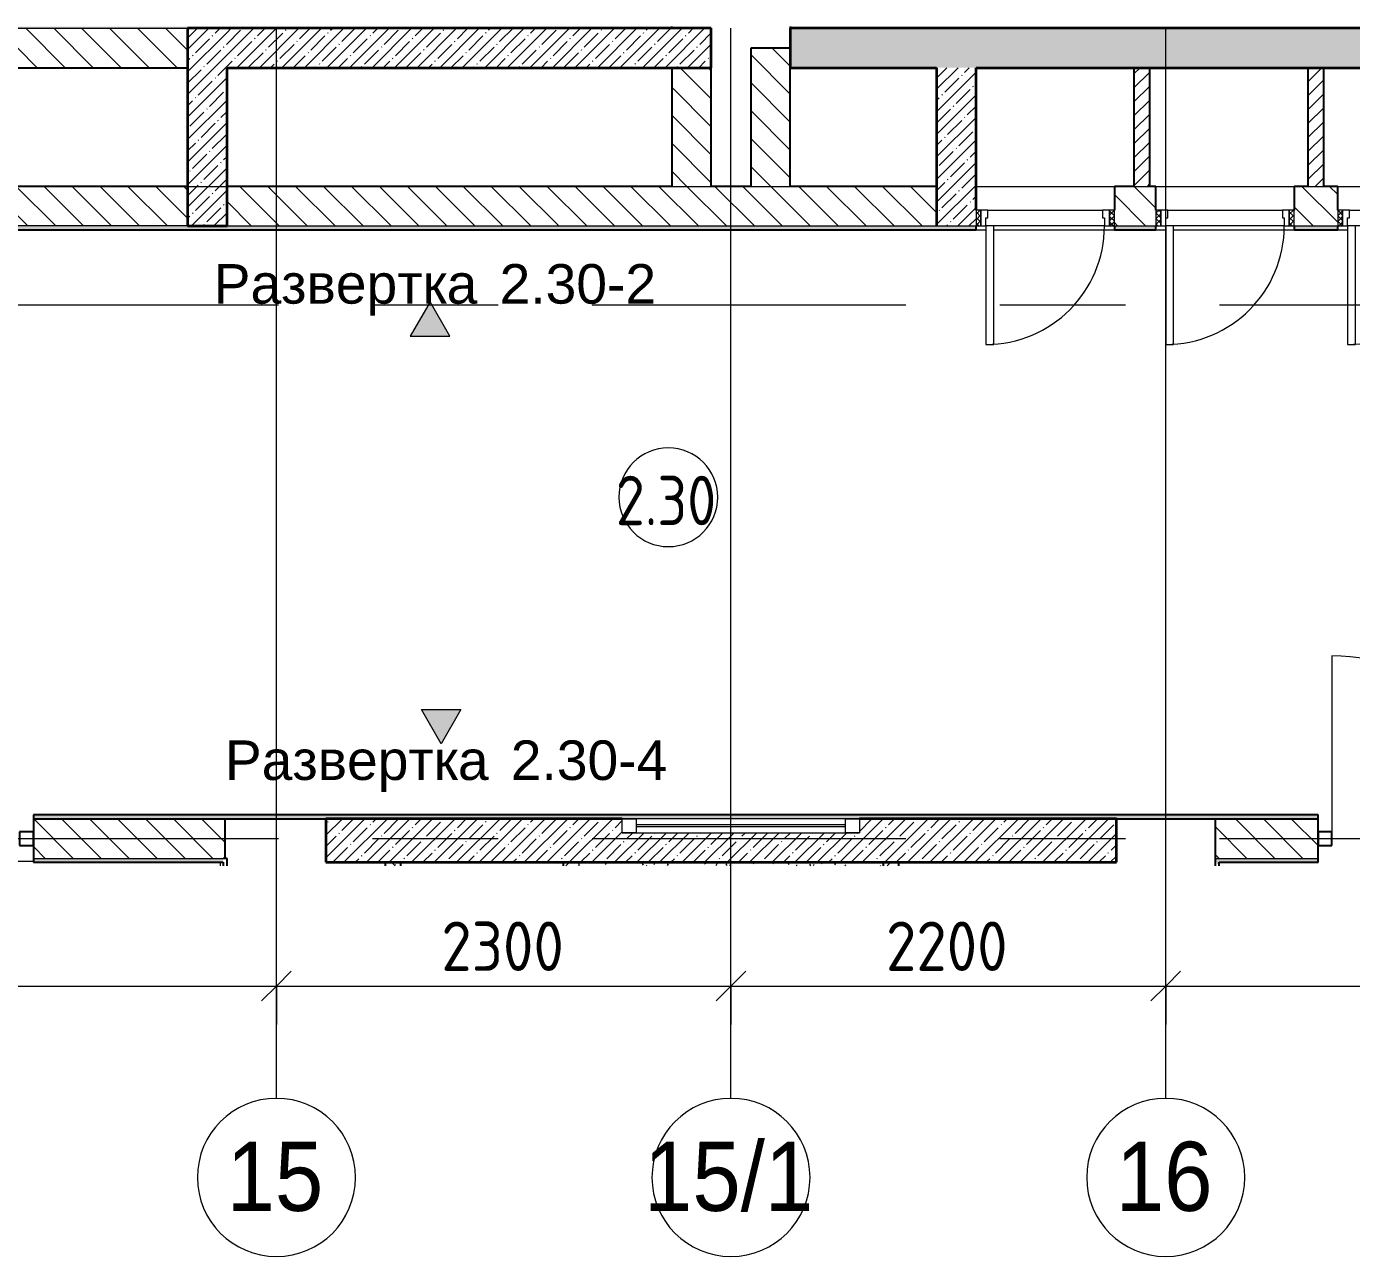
# Model space of a CAD drawing. Header units: millimetres. Extents: x 36646 to 169412, y -1987 to 12080.
# Drawn here: x 50895 to 57600, y 5686 to 11909 of the extents above; entities that cross this region are included whole.
import ezdxf

# ---------------------------------------------------------------- set-up
doc = ezdxf.new("R2010")
doc.units = ezdxf.units.MM
doc.linetypes.add('Осевая', pattern=[3175, 635, -476.25, 1587.5, -476.25])
for name, color, linetype, lineweight in [('A-ANNO-DIMS', 7, 'Continuous', 9), ('A-ANNO-DIMS-100', 7, 'Continuous', 9), ('A-AREA-IDEN', 7, 'Continuous', 9), ('A-DOOR', 7, 'Continuous', 9), ('A-DOOR-1', 7, 'Continuous', 13), ('A-DOOR-FRAM', 7, 'Continuous', 13), ('A-DOOR-FRAM-1', 7, 'Continuous', 9), ('A-GLAZ', 7, 'Continuous', 9), ('A-GLAZ-1', 7, 'Continuous', 13), ('A-GLAZ-CWMG', 7, 'Continuous', 9), ('A-GLAZ-CWMG-1', 7, 'Continuous', 25), ('A-WALL', 7, 'Continuous', 9), ('G-ANNO-SYMB', 7, 'Continuous', 9), ('I-WALL', 7, 'Continuous', 9), ('Оси', 7, 'Continuous', 9), ('Оси-1', 7, 'Continuous', 20), ('Оси-2', 7, 'Осевая', 9)]:
    doc.layers.add(name, color=color, linetype=linetype, lineweight=lineweight)
for name, color, linetype, lineweight, true_color in [('A-WALL-1', 7, 'Continuous', 25, 0x3c3c3c), ('A-WALL-2', 7, 'Continuous', 35, 0x3c3c3c), ('A-WALL-FNSH-1', 7, 'Continuous', 13, 0x3c3c3c), ('I-FURN-1', 7, 'Continuous', 9, 0xf0f0f0)]:
    doc.layers.add(name, color=color, linetype=linetype, lineweight=lineweight, true_color=true_color)
doc.styles.add('Arial', font='arial.ttf', dxfattribs={"width": 0.9, "height": 350})
doc.styles.add('Arial_1', font='arial.ttf', dxfattribs={"height": 200})
doc.styles.add('GOST Common', font='GOST_Common.ttf', dxfattribs={"width": 0.9, "height": 250})
doc.styles.add('ISOCPEUR', font='isocpeur.ttf', dxfattribs={"width": 0.9, "height": 250})
doc.dimstyles.new('ISO-2_5_0_9К_БОЛЬШОЙ', dxfattribs={"dimscale": 304.8, "dimtxt": 248.995294, "dimasz": 0.492126, "dimexe": 0.393701, "dimexo": 0.984252, "dimgap": 0, "dimtad": 1, "dimdec": 0, "dimrnd": 10, "dimzin": 0, "dimdsep": 46, "dimtxsty": 'ISOCPEUR', "dimblk1": 'OBLIQUE', "dimblk2": 'OBLIQUE', "dimsah": 1, "dimcen": 0.09, "dimdle": 0.393701, "dimazin": 0, "dimtfac": 1, "dimtdec": 4, "dimtix": 1, "dimtmove": 0, "dimatfit": 3, "dimfxl": 1, "dimtvp": 1, "dimtolj": 1, "dimtzin": 0, "dimarcsym": 2})
pattern_1 = [(45, (0, 0), (-35.35534, 35.35534), [])]
pattern_2 = [(135, (0, 0), (-70.71068, -70.71068), [])]
pattern_3 = [(45, (0, 0), (-57.02463, 57.02463), []), (45, (57.025, 0), (-57.02463, 57.02463), [100.806, -20.161, 3.353, -16.808])]
pattern_4 = [(0, (0, 0), (121.92, 30.48), [10.058, -81.382, 10.058, -81.382, -487.68]), (0, (0, 0), (121.92, 30.48), [-182.88, 10.058, -172.822, 10.058, -81.382, -213.36]), (0, (0, 0), (121.92, 30.48), [-457.2, 10.058, -50.902, 10.058, -142.342]), (120, (45.72, 15.24), (-87.356454, 90.345817), [10.058, -81.382, 10.058, -81.382, -487.68]), (120, (45.72, 15.24), (-87.356454, 90.345817), [-182.88, 10.058, -172.822, 10.058, -81.382, -213.36]), (120, (45.72, 15.24), (-87.356454, 90.345817), [-457.2, 10.058, -50.902, 10.058, -142.342]), (240, (60.96, 76.2), (-34.563546, -120.825817), [10.058, -81.382, 10.058, -81.382, -487.68]), (240, (60.96, 76.2), (-34.563546, -120.825817), [-182.88, 10.058, -172.822, 10.058, -81.382, -213.36]), (240, (60.96, 76.2), (-34.563546, -120.825817), [-457.2, 10.058, -50.902, 10.058, -142.342])]

# ---------------------------------------------------------------- blocks, each defined once
blk = doc.blocks.new('110_Дверь_СКБ_1Ст - д-18 700x2100h_Технический шкаф ЭОМ и СС-23257539-План разверток пом_ 2_30_ Этаж 2')
at = {"layer": 'A-DOOR'}
h = blk.add_hatch(dxfattribs=at)
h.set_pattern_fill('FP_9', color=256, style=0, pattern_type=2)
h.set_pattern_definition([(135, (1951.41, 164.685), (-14.14214, -14.14214), []), (225, (1951.41, 164.685), (14.14214, -14.14214), [])])
h.paths.add_polyline_path([(362.5, 100), (337.5, 100), (337.5, 20), (362.5, 20)])
at = {"layer": 'A-DOOR-FRAM-1'}
h = blk.add_hatch(dxfattribs=at)
h.set_pattern_fill('FP_10', color=256, style=0, pattern_type=2)
h.set_pattern_definition([(45, (-171.384, 164.685), (-14.1421, 14.1421), []), (135, (-171.384, 164.685), (-14.1421, -14.1421), [])])
h.paths.add_polyline_path([(-312.5, 100), (-337.5, 100), (-337.5, 20), (-312.5, 20)])
at = {"layer": 'A-DOOR'}
blk.add_arc((312.5, 100), 600, 90, 180, dxfattribs=at)
at = {"layer": 'A-DOOR-1'}
for p, q in [((312.5, 700), (272.5, 700)), ((272.5, 700), (272.5, 100)), ((312.5, 100), (312.5, 700)), ((272.5, 100), (312.5, 100))]:
    blk.add_line(p, q, dxfattribs=at)
at = {"layer": 'A-DOOR-FRAM'}
for p, q in [((-312.5, 100), (-337.5, 100)), ((-337.5, 100), (-337.5, 20)), ((-287.5, 100), (-312.5, 100)), ((-312.5, 100), (-312.5, 20)), ((-312.5, 20), (-312.5, 100)), ((-287.5, 60), (-287.5, 100)), ((312.5, 100), (312.5, 60)), ((337.5, 100), (312.5, 100)), ((337.5, 20), (337.5, 100)), ((362.5, 100), (337.5, 100)), ((337.5, 100), (337.5, 20)), ((362.5, 20), (362.5, 100)), ((-337.5, 20), (-312.5, 20)), ((-312.5, 20), (-277.5, 20)), ((-277.5, 60), (-287.5, 60)), ((-277.5, 20), (-277.5, 60)), ((312.5, 60), (302.5, 60)), ((302.5, 60), (302.5, 20)), ((302.5, 20), (337.5, 20)), ((337.5, 20), (362.5, 20))]:
    blk.add_line(p, q, dxfattribs=at)
at = {"layer": 'A-DOOR-FRAM-1'}
for p, q in [((-287.5, 100), (272.5, 100)), ((302.5, 20), (-277.5, 20))]:
    blk.add_line(p, q, dxfattribs=at)
blk = doc.blocks.new('120_Окно_СКБ_1Ст - 120_Окно_СКБ_1Ст 400х1200 EI30-24228621-План разверток пом_ 2_30_ Этаж 2')
at = {"layer": 'A-GLAZ'}
for p, q in [((600, 110), (-600, 110)), ((530, 80), (-530, 80)), ((530, 70), (-530, 70)), ((-600, 40), (600, 40))]:
    blk.add_line(p, q, dxfattribs=at)
at = {"layer": 'A-GLAZ-1'}
for p, q in [((-600, 40), (-600, 110)), ((-600, 110), (-530, 110)), ((-530, 110), (-530, 40)), ((530, 40), (530, 110)), ((530, 110), (600, 110)), ((600, 110), (600, 40)), ((-530, 40), (-600, 40)), ((600, 40), (530, 40))]:
    blk.add_line(p, q, dxfattribs=at)
blk = doc.blocks.new('Стол базовый прямоугольный - 1_290-25520344-План разверток пом_ 2_30_ Этаж 2')
at = {"layer": 'I-FURN-1'}
for p, q in [((-330, 455), (-617.5, 455)), ((-617.5, 455), (-617.5, 432.1)), ((617.5, 432.1), (617.5, 450.5))]:
    blk.add_line(p, q, dxfattribs=at)
blk = doc.blocks.new('Прямоугольный импост - 50 x 70 мм-31700031-План разверток пом_ 2_30_ Этаж 2')
at = {"layer": 'A-GLAZ-CWMG-1'}
for p, q in [((-70, 35), (0, 35)), ((-70, -35), (-70, 35)), ((0, 35), (0, -35)), ((0, -35), (-70, -35))]:
    blk.add_line(p, q, dxfattribs=at)
blk = doc.blocks.new('Дверь_Витражная_остекление_ - ДВН_ДАО_Главный вход_1200 в свету-31742133-План разверток пом_ 2_30_ Этаж 2')
at = {"layer": 'A-DOOR'}
for p, q in [((-647.5, 925), (-647.5, 35)), ((647.5, 430), (647.5, 35))]:
    blk.add_line(p, q, dxfattribs=at)
for centre, radius, start, end in [((-647.5, 30), 895, 360, 90), ((647.5, 30), 400, 90, 180)]:
    blk.add_arc(centre, radius, start, end, dxfattribs=at)
blk = doc.blocks.new('Прямоугольный импост - 50 x 70 мм-31701779-План разверток пом_ 2_30_ Этаж 2')
at = {"layer": 'A-GLAZ-CWMG-1'}
for p, q in [((0, 35), (-70, 35)), ((-70, 35), (-70, -35)), ((0, -35), (0, 35)), ((-70, -35), (0, -35))]:
    blk.add_line(p, q, dxfattribs=at)
blk = doc.blocks.new('Ось сетки - D8-29747960-План разверток пом_ 2_30_ Этаж 2')
at = {"layer": 'Оси-1'}
for start, end in [(360, 180), (180, 360)]:
    blk.add_arc((0, 0), 4, start, end, dxfattribs=at)
blk = doc.blocks.new('Марка_Помещения - Номер-25198446-План разверток пом_ 2_30_ Этаж 2')
at = {"layer": 'A-AREA-IDEN'}
for start, end in [(360, 180), (180, 360)]:
    blk.add_arc((0, 0), 2.5, start, end, dxfattribs=at)
blk = doc.blocks.new('Фасад - Марка фасада_Указатель-25386507-План разверток пом_ 2_30_ Этаж 2')
at = {"layer": 'G-ANNO-SYMB'}
blk.add_hatch(color=256, dxfattribs=at).paths.add_polyline_path([(-1, 0), (0, 1.732), (1, 0), (0, 0)])
for p, q in [((0, 1.732), (-1, 0)), ((1, 0), (0, 1.732)), ((-1, 0), (0, 0)), ((0, 0), (1, 0))]:
    blk.add_line(p, q, dxfattribs=at)
blk = doc.blocks.new('DIMBLOCK7-План разверток пом_ 2_30_ Этаж 2')
at = {"layer": 'A-ANNO-DIMS-100'}
for p, q in [((48460, 6859.8), (48460, 7173.8)), ((52160, 6859.8), (52160, 7173.8)), ((48460, 7053.8), (52160, 7053.8)), ((48460, 7053.8), (48460, 6859.8)), ((52160, 7053.8), (52160, 6859.8))]:
    blk.add_line(p, q, dxfattribs=at)
at = {"layer": 'A-ANNO-DIMS-100', "lineweight": 20}
for p, q in [((48460, 7053.8), (48535, 7128.8)), ((52160, 7053.8), (52235, 7128.8)), ((48460, 7053.8), (48385, 6978.8)), ((52160, 7053.8), (52085, 6978.8))]:
    blk.add_line(p, q, dxfattribs=at)
at = {"layer": 'A-ANNO-DIMS-100', "color": 0, "insert": (49994, 7380.4), "char_height": 250, "width": 758.478, "attachment_point": 1, "line_spacing_factor": 1.149209, "style": 'ISOCPEUR'}
blk.add_mtext('3700', dxfattribs=at)
blk = doc.blocks.new('_Oblique')
at = {"color": 0, "linetype": 'ByBlock', "lineweight": -2}
blk.add_line((-0.5, -0.5), (0.5, 0.5), dxfattribs=at)
blk = doc.blocks.new('DIMBLOCK8-План разверток пом_ 2_30_ Этаж 2')
at = {"layer": 'A-ANNO-DIMS-100'}
for p, q in [((52160, 6859.8), (52160, 7173.8)), ((54460, 6859.8), (54460, 7173.8)), ((52160, 7053.8), (54460, 7053.8)), ((52160, 7053.8), (52160, 6859.8)), ((54460, 7053.8), (54460, 6859.8))]:
    blk.add_line(p, q, dxfattribs=at)
at = {"layer": 'A-ANNO-DIMS-100', "lineweight": 20}
for p, q in [((52160, 7053.8), (52235, 7128.8)), ((54460, 7053.8), (54535, 7128.8)), ((52160, 7053.8), (52085, 6978.8)), ((54460, 7053.8), (54385, 6978.8))]:
    blk.add_line(p, q, dxfattribs=at)
at = {"layer": 'A-ANNO-DIMS-100', "color": 0, "insert": (52994, 7380.4), "char_height": 250, "width": 758.478, "attachment_point": 1, "line_spacing_factor": 1.149209, "style": 'ISOCPEUR'}
blk.add_mtext('2300', dxfattribs=at)
blk = doc.blocks.new('DIMBLOCK9-План разверток пом_ 2_30_ Этаж 2')
at = {"layer": 'A-ANNO-DIMS-100'}
for p, q in [((54460, 6859.8), (54460, 7173.8)), ((56660, 6859.8), (56660, 7173.8)), ((54460, 7053.8), (56660, 7053.8)), ((54460, 7053.8), (54460, 6859.8)), ((56660, 7053.8), (56660, 6859.8))]:
    blk.add_line(p, q, dxfattribs=at)
at = {"layer": 'A-ANNO-DIMS-100', "lineweight": 20}
for p, q in [((54460, 7053.8), (54535, 7128.8)), ((56660, 7053.8), (56735, 7128.8)), ((54460, 7053.8), (54385, 6978.8)), ((56660, 7053.8), (56585, 6978.8))]:
    blk.add_line(p, q, dxfattribs=at)
at = {"layer": 'A-ANNO-DIMS-100', "color": 0, "insert": (55244, 7380.4), "char_height": 250, "width": 758.478, "attachment_point": 1, "line_spacing_factor": 1.149209, "style": 'ISOCPEUR'}
blk.add_mtext('2200', dxfattribs=at)
blk = doc.blocks.new('DIMBLOCK10-План разверток пом_ 2_30_ Этаж 2')
at = {"layer": 'A-ANNO-DIMS-100'}
for p, q in [((56660, 6859.8), (56660, 7173.8)), ((60460, 6859.8), (60460, 7173.8)), ((56660, 7053.8), (60460, 7053.8)), ((56660, 7053.8), (56660, 6859.8)), ((60460, 7053.8), (60460, 6859.8))]:
    blk.add_line(p, q, dxfattribs=at)
at = {"layer": 'A-ANNO-DIMS-100', "lineweight": 20}
for p, q in [((56660, 7053.8), (56735, 7128.8)), ((60460, 7053.8), (60535, 7128.8)), ((56660, 7053.8), (56585, 6978.8)), ((60460, 7053.8), (60385, 6978.8))]:
    blk.add_line(p, q, dxfattribs=at)
at = {"layer": 'A-ANNO-DIMS-100', "color": 0, "insert": (58244, 7380.4), "char_height": 250, "width": 758.478, "attachment_point": 1, "line_spacing_factor": 1.149209, "style": 'ISOCPEUR'}
blk.add_mtext('3800', dxfattribs=at)

msp = doc.modelspace()

# ---------------------------------------------------------------- hatches: boundary and pattern name
at = {"layer": 'I-WALL'}
h = msp.add_hatch(dxfattribs=at)
h.set_pattern_fill('FP_2', color=256, style=0, pattern_type=2)
h.set_pattern_definition(pattern_2)
h.paths.add_polyline_path([(51709.9999, 11699.9998), (51709.9999, 11899.9998), (48760, 11899.9998), (48760, 11699.9998), (50140.9545, 11699.9998)])
h.paths.add_polyline_path([(47814.4954, 11699.9998), (48160, 11699.9998), (48160, 11899.9998), (46685.7131, 11899.9998), (46685.7131, 11699.9998), (47460.7131, 11699.9998)])
h.paths.add_polyline_path([(45235.7131, 11699.9998), (45235.7131, 11899.9998), (42760, 11899.9998), (42760, 11699.9998), (45205.7131, 11699.9998)])
h = msp.add_hatch(dxfattribs=at)
h.set_pattern_fill('FP_11', color=256, style=0, pattern_type=2)
h.set_pattern_definition(pattern_4)
h.paths.add_polyline_path([(54160, 11899.9998), (54160, 11908.7619), (48780, 11908.7619), (48780, 11899.9998), (52467.4135, 11899.9998)])
h = msp.add_hatch(dxfattribs=at)
h.set_pattern_fill('FP_3', color=256, style=0, pattern_type=2)
h.set_pattern_definition(pattern_3)
h.paths.add_polyline_path([(51909.9999, 10900), (51909.9999, 11899.9998), (51709.9999, 11899.9998), (51709.9999, 10900)])
h = msp.add_hatch(dxfattribs=at)
h.set_pattern_fill('FP_3', color=256, style=0, pattern_type=2)
h.set_pattern_definition(pattern_3)
h.paths.add_polyline_path([(51909.9999, 11699.9998), (54360, 11699.9998), (54360, 11899.9998), (51909.9999, 11899.9998)])
h = msp.add_hatch(dxfattribs=at)
h.set_pattern_fill('FP_11', color=256, style=0, pattern_type=2)
h.set_pattern_definition(pattern_4)
h.paths.add_polyline_path([(54780, 11899.9998), (54780, 11908.7619), (54760, 11908.7619), (54760, 11899.9998)])
h = msp.add_hatch(dxfattribs=at)
h.set_pattern_fill('FP_3', color=256, style=0, pattern_type=2)
h.set_pattern_definition(pattern_3)
h.paths.add_polyline_path([(66160, 11699.9998), (66160, 11899.9998), (60760, 11899.9998), (60760, 11699.9998), (64460, 11699.9998)])
h.paths.add_polyline_path([(58339.2398, 11699.9998), (60160, 11699.9998), (60160, 11899.9998), (54760, 11899.9998), (54760, 11699.9998), (58283.561, 11699.9998)])
h = msp.add_hatch(dxfattribs=at)
h.set_pattern_fill('FP_11', color=256, style=0, pattern_type=2)
h.set_pattern_definition(pattern_4)
h.paths.add_polyline_path([(60160, 11899.9998), (60160, 11908.7619), (54780, 11908.7619), (54780, 11899.9998), (59446.7906, 11899.9998)])
h = msp.add_hatch(dxfattribs=at)
h.set_pattern_fill('FP_2', color=256, style=0, pattern_type=2)
h.set_pattern_definition(pattern_2)
h.paths.add_polyline_path([(54760, 11100), (54760, 11799.9998), (54560, 11799.9998), (54560, 11100)])
h = msp.add_hatch(dxfattribs=at)
h.set_pattern_fill('FP_2', color=256, style=0, pattern_type=2)
h.set_pattern_definition(pattern_2)
h.paths.add_polyline_path([(54360, 11100), (54360, 11699.9998), (54160, 11699.9998), (54160, 11100)])
h = msp.add_hatch(dxfattribs=at)
h.set_pattern_fill('FP_3', color=256, style=0, pattern_type=2)
h.set_pattern_definition(pattern_3)
h.paths.add_polyline_path([(55700, 10900), (55700, 11699.9998), (55500, 11699.9998), (55500, 10900)])
h = msp.add_hatch(dxfattribs=at)
h.set_pattern_fill('FP_1', color=256, style=0, pattern_type=2)
h.set_pattern_definition(pattern_1)
h.paths.add_polyline_path([(56579.2398, 11100), (56579.2398, 11699.9998), (56499.2398, 11699.9998), (56499.2398, 11100)])
h = msp.add_hatch(dxfattribs=at)
h.set_pattern_fill('FP_1', color=256, style=0, pattern_type=2)
h.set_pattern_definition(pattern_1)
h.paths.add_polyline_path([(57459.2398, 11100), (57459.2398, 11699.9998), (57379.2398, 11699.9998), (57379.2398, 11100)])
h = msp.add_hatch(dxfattribs=at)
h.set_pattern_fill('FP_2', color=256, style=0, pattern_type=2)
h.set_pattern_definition(pattern_2)
h.paths.add_polyline_path([(61160, 10900), (61160, 11100), (59340, 11100), (59340, 10900), (60610.0201, 10900)])
h.paths.add_polyline_path([(58283.561, 10900), (58440, 10900), (58440, 11100), (58230, 11100), (58230, 10900)])
h.paths.add_polyline_path([(57530, 10900), (57530, 11100), (57310, 11100), (57310, 10900)])
h.paths.add_polyline_path([(56400, 10900), (56610, 10900), (56610, 11100), (56400, 11100), (56400, 10980)])
h.paths.add_polyline_path([(54793.8725, 10900), (55500, 10900), (55500, 11100), (51909.9999, 11100), (51909.9999, 10900), (52467.4135, 10900)])
h.paths.add_polyline_path([(51709.9999, 10900), (51709.9999, 11100), (47260.7131, 11100), (47260.7131, 10900), (50140.9545, 10900)])
h = msp.add_hatch(dxfattribs=at)
h.set_pattern_fill('FP_11', color=256, style=0, pattern_type=2)
h.set_pattern_definition(pattern_4)
h.paths.add_polyline_path([(61360, 10880), (61360, 10900), (59140, 10900), (59140, 10880), (61191.6348, 10880)])
h.paths.add_polyline_path([(58440, 10880), (58440, 10900), (58230, 10900), (58230, 10880), (58283.561, 10880)])
h.paths.add_polyline_path([(57530, 10880), (57530, 10900), (57310, 10900), (57310, 10880)])
h.paths.add_polyline_path([(56400, 10880), (56610, 10880), (56610, 10900), (56400, 10900)])
h.paths.add_polyline_path([(55700, 10880), (55700, 10900), (47240.7131, 10900), (47240.7131, 10880), (54793.8725, 10880)])
h = msp.add_hatch(dxfattribs=at)
h.set_pattern_fill('FP_11', color=256, style=0, pattern_type=2)
h.set_pattern_definition(pattern_4)
h.paths.add_polyline_path([(73760, 7900), (74750, 7900), (74750, 7920), (73705, 7920), (73705, 7908), (73760, 7908), (73760, 7901.0742)])
h.paths.add_polyline_path([(71765, 7900), (72250, 7900), (72250, 7908), (72305, 7908), (72305, 7920), (71735, 7920), (71735, 7908), (71765, 7908), (71765, 7901.7391)])
h.paths.add_polyline_path([(70605, 7900), (70605, 7908), (70635, 7908), (70635, 7920), (69360.4805, 7920), (69360.4805, 7908), (69390.4805, 7908), (69390.4805, 7900)])
h.paths.add_polyline_path([(68230.4805, 7900), (68230.4805, 7908), (68260.4805, 7908), (68260.4805, 7920), (67055, 7920), (67055, 7908), (67085, 7908), (67085, 7900)])
h.paths.add_polyline_path([(65925, 7900), (65925, 7908), (65955, 7908), (65955, 7920), (59931, 7920), (59931, 7900), (64110, 7900)])
h.paths.add_polyline_path([(57120.3315, 7900), (57431, 7900), (57431, 7920), (50930, 7920), (50930, 7900), (55110, 7900)])
h.paths.add_polyline_path([(48430, 7900), (48430, 7920), (42060.9999, 7920), (42060.9999, 7900), (47814.4954, 7900)])
h.paths.add_polyline_path([(39560.9999, 7900), (39560.9999, 7920), (38739.9999, 7920), (38739.9999, 7900), (39090.2741, 7900)])
h = msp.add_hatch(dxfattribs=at)
h.set_pattern_fill('FP_2', color=256, style=0, pattern_type=2)
h.set_pattern_definition(pattern_2)
h.paths.add_polyline_path([(51890, 7700), (51900, 7700), (51900, 7900), (50930, 7900), (50930, 7700)])
h.paths.add_polyline_path([(48430, 7700), (48430, 7900), (47910, 7900), (47910, 7700), (47930, 7700)])
h = msp.add_hatch(dxfattribs=at)
h.set_pattern_fill('FP_3', color=256, style=0, pattern_type=2)
h.set_pattern_definition(pattern_3)
h.paths.add_polyline_path([(56410, 7680), (56410, 7900), (55110, 7900), (55110, 7830), (53910, 7830), (53910, 7900), (52410, 7900), (52410, 7680), (55310, 7680)])
h = msp.add_hatch(dxfattribs=at)
h.set_pattern_fill('FP_2', color=256, style=0, pattern_type=2)
h.set_pattern_definition(pattern_2)
h.paths.add_polyline_path([(60910, 7700), (60910, 7900), (59931, 7900), (59931, 7700)])
h.paths.add_polyline_path([(57431, 7700), (57431, 7900), (56910, 7900), (56910, 7700), (57120.3315, 7700)])
h = msp.add_hatch(dxfattribs=at)
h.set_pattern_fill('FP_11', color=256, style=0, pattern_type=2)
h.set_pattern_definition(pattern_4)
h.paths.add_polyline_path([(51890, 7680), (51890, 7700), (50930, 7700), (50930, 7680)])
h.paths.add_polyline_path([(47930, 7680), (48430, 7680), (48430, 7700), (47930, 7700)])
h = msp.add_hatch(dxfattribs=at)
h.set_pattern_fill('FP_11', color=256, style=0, pattern_type=2)
h.set_pattern_definition(pattern_4)
h.paths.add_polyline_path([(51910, 7661.5843), (51910, 7700), (51890, 7700), (51890.5719, 7661.5843)])
h = msp.add_hatch(dxfattribs=at)
h.set_pattern_fill('FP_4', color=256, style=0, pattern_type=2)
h.set_pattern_definition([(135, (0, 0), (-75.43415, -75.43415), [106.68, -17.78, 3.556, -17.78]), (135, (0, 75.39), (-75.43415, -75.43415), []), (50, (0, 0), (127.52922, -11.15758), [13.335, -146.685]), (355, (0, 0), (-24.66966, 133.74002), [10.668, -117.348]), (100.451, (10.63, -0.93), (102.85973, 122.58178), [11.333, -124.663]), (46.184, (0, 35.56), (189.75516, -29.43036), [20.002, -220.027]), (96.636, (15.81, 33.1), (166.1822, 173.1996), [17, -186.995]), (351.184, (0, 35.56), (166.1839, 173.1976), [16.002, -176.022]), (21, (17.78, 26.67), (106.13027, -71.58603), [13.335, -146.685]), (326, (17.78, 26.67), (43.26188, 128.93175), [10.668, -117.348]), (71.451, (26.62, 20.7), (149.39198, 57.34505), [11.333, -124.663]), (37.5, (0, 0), (2.16223, 59.188357), [3.353, -112.573, 3.353, -115.773, -117.792]), (37.5, (0, 0), (2.16223, 59.188357), [-235.052, 3.353, -114.44]), (7.5, (0, 0), (46.77386, 70.12615), [3.353, -64.567, 3.353, -109.906, -44.894]), (7.5, (0, 0), (46.77386, 70.12615), [-181.178, 3.353, -41.542]), (327.5, (-39.65, 0), (94.91367, -4.010093), [3.353, -41.097, 3.353, -135.331, -184.023]), (327.5, (-39.65, 0), (94.91367, -4.010093), [-183.134, 3.353, -180.67]), (317.5, (-57.43, 0), (103.69057, 17.79882), [3.353, -54.432, 3.353, -88.748, -130.683]), (317.5, (-57.43, 0), (103.69057, 17.79882), [-149.885, 3.353, -127.33])])
h.paths.add_polyline_path([(52790, 7661.5843), (52790, 7680), (52710, 7680), (52710, 7661.5843)])
h = msp.add_hatch(dxfattribs=at)
h.set_pattern_fill('FP_1', color=256, style=0, pattern_type=2)
h.set_pattern_definition(pattern_1)
h.paths.add_polyline_path([(53690, 7661.5843), (53690, 7680), (53610, 7680), (53610, 7661.5843), (53683.6627, 7661.5843)])
h = msp.add_hatch(dxfattribs=at)
h.set_pattern_fill('FP_11', color=256, style=0, pattern_type=2)
h.set_pattern_definition(pattern_4)
h.paths.add_polyline_path([(55210, 7661.5843), (55210, 7680), (53690, 7680), (53690, 7661.5843), (54793.8725, 7661.5843)])
h = msp.add_hatch(dxfattribs=at)
h.set_pattern_fill('FP_11', color=256, style=0, pattern_type=2)
h.set_pattern_definition(pattern_4)
h.paths.add_polyline_path([(55211.5843, 7661.5843), (55230, 7661.5843), (55230, 7680), (55210, 7680), (55210, 7661.5843)])
h = msp.add_hatch(dxfattribs=at)
h.set_pattern_fill('FP_1', color=256, style=0, pattern_type=2)
h.set_pattern_definition(pattern_1)
h.paths.add_polyline_path([(55310, 7661.5843), (55310, 7680), (55230, 7680), (55230, 7661.5843)])
h = msp.add_hatch(dxfattribs=at)
h.set_pattern_fill('FP_11', color=256, style=0, pattern_type=2)
h.set_pattern_definition(pattern_4)
h.paths.add_polyline_path([(60890, 7680), (60910, 7680), (60910, 7700), (59931, 7700), (59931, 7680), (60889, 7680)])
h.paths.add_polyline_path([(56910, 7680), (57431, 7680), (57431, 7700), (56910, 7700)])
h = msp.add_hatch(dxfattribs=at)
h.set_pattern_fill('FP_11', color=256, style=0, pattern_type=2)
h.set_pattern_definition(pattern_4)
h.paths.add_polyline_path([(56929.6236, 7661.5843), (56930, 7661.5843), (56930, 7680), (56910, 7680), (56910, 7661.5843)])

# ---------------------------------------------------------------- linework, layer by layer
at = {"layer": 'A-WALL'}
for p, q in [((48760, 11899.9998), (51709.9999, 11899.9998)), ((56499.2398, 11100), (56579.2398, 11100)), ((57379.2398, 11100), (57459.2398, 11100)), ((51709.9999, 10900), (47260.7131, 10900)), ((51909.9999, 10900), (55700, 10900)), ((56400, 10900), (56610, 10900)), ((57310, 10900), (57530, 10900)), ((50930, 7700), (51890, 7700)), ((51890, 7679), (51889, 7679)), ((53690, 7680), (53690, 7661.5843)), ((56910, 7700), (57431, 7700)), ((56931, 7680), (56931, 7679))]:
    msp.add_line(p, q, dxfattribs=at)
at = {"layer": 'A-WALL-1'}
for p, q in [((54160, 11899.9998), (54160, 11908.7619)), ((54760, 11908.7619), (54760, 11899.9998)), ((54560, 11799.9998), (54560, 11100)), ((54760, 11799.9998), (54560, 11799.9998)), ((48760, 11699.9998), (51709.9999, 11699.9998)), ((54160, 11699.9998), (54160, 11100)), ((54360, 11100), (54360, 11699.9998)), ((54760, 11100), (54760, 11699.9998)), ((56499.2398, 11699.9998), (56499.2398, 11100)), ((56579.2398, 11100), (56579.2398, 11699.9998)), ((57379.2398, 11699.9998), (57379.2398, 11100)), ((57459.2398, 11100), (57459.2398, 11699.9998)), ((51709.9999, 11100), (47460.7131, 11100)), ((54160, 11100), (51909.9999, 11100)), ((54560, 11100), (54360, 11100)), ((55500, 11100), (54760, 11100)), ((56499.2398, 11100), (56400, 11100)), ((56400, 11100), (56400, 10980)), ((56610, 11100), (56579.2398, 11100)), ((56610, 10980), (56610, 11100)), ((57379.2398, 11100), (57310, 11100)), ((57310, 11100), (57310, 10980)), ((57530, 11100), (57459.2398, 11100)), ((57530, 10980), (57530, 11100)), ((47240.7131, 10880), (55700, 10880)), ((55700, 10880), (55700, 10900)), ((56400, 10900), (56400, 10880)), ((56400, 10880), (56610, 10880)), ((56610, 10880), (56610, 10900)), ((57310, 10900), (57310, 10880)), ((57310, 10880), (57530, 10880)), ((57530, 10880), (57530, 10900)), ((50930, 7920), (50930, 7680)), ((57431, 7920), (50930, 7920)), ((57431, 7680), (57431, 7920)), ((50930, 7900), (52410, 7900)), ((51900, 7700), (51900, 7900)), ((56410, 7900), (57431, 7900)), ((56910, 7900), (56910, 7661.5843)), ((50930, 7680), (51890, 7680)), ((51910, 7700), (51890, 7700)), ((51890, 7680), (51890, 7661.5843)), ((51910, 7661.5843), (51910, 7700)), ((52710, 7680), (52710, 7661.5843)), ((52790, 7661.5843), (52790, 7680)), ((53610, 7680), (53610, 7661.5843)), ((55230, 7680), (55230, 7661.5843)), ((55310, 7661.5843), (55310, 7680)), ((56930, 7680), (57431, 7680)), ((56930, 7661.5843), (56930, 7680))]:
    msp.add_line(p, q, dxfattribs=at)
at = {"layer": 'A-WALL-2'}
for p, q in [((51709.9999, 11899.9998), (51709.9999, 10900)), ((54360, 11899.9998), (51709.9999, 11899.9998)), ((54360, 11699.9998), (54360, 11899.9998)), ((60160, 11899.9998), (54760, 11899.9998)), ((54760, 11899.9998), (54760, 11699.9998)), ((51909.9999, 10900), (51909.9999, 11699.9998)), ((51909.9999, 11699.9998), (54360, 11699.9998)), ((54760, 11699.9998), (55500, 11699.9998)), ((55500, 11699.9998), (55500, 10900)), ((55700, 10980), (55700, 11699.9998)), ((55700, 11699.9998), (59140, 11699.9998)), ((51709.9999, 10900), (51909.9999, 10900)), ((53910, 7900), (52410, 7900)), ((52410, 7900), (52410, 7680)), ((56410, 7900), (55110, 7900)), ((56410, 7680), (56410, 7900)), ((52410, 7680), (56410, 7680))]:
    msp.add_line(p, q, dxfattribs=at)
at = {"layer": 'A-WALL-FNSH-1'}
for p, q in [((47239.7131, 10879), (55700, 10879)), ((55700, 10879), (55700, 10880)), ((56400, 10880), (56400, 10879)), ((56400, 10879), (56610, 10879)), ((56610, 10879), (56610, 10880)), ((57310, 10880), (57310, 10879)), ((57310, 10879), (57530, 10879)), ((57530, 10879), (57530, 10880)), ((57431, 7921), (50930, 7921)), ((50930, 7921), (50930, 7920)), ((57431, 7920), (57431, 7921)), ((50930, 7680), (50930, 7679)), ((50930, 7679), (51889, 7679)), ((51889, 7679), (51889, 7661.5843)), ((56931, 7661.5843), (56931, 7679)), ((56931, 7679), (57431, 7679)), ((57431, 7679), (57431, 7680))]:
    msp.add_line(p, q, dxfattribs=at)
at = {"layer": 'I-WALL'}
for p, q in [((55700, 11100), (56400, 11100)), ((56610, 11100), (57310, 11100)), ((57530, 11100), (58230, 11100)), ((55700, 10880), (55750, 10880)), ((55750, 10879), (55700, 10879)), ((55790, 10880), (56400, 10880)), ((56400, 10879), (55790, 10879)), ((56610, 10880), (56660, 10880)), ((56660, 10879), (56610, 10879)), ((56700, 10880), (57310, 10880)), ((57310, 10879), (56700, 10879)), ((57530, 10880), (57580, 10880)), ((57580, 10879), (57530, 10879))]:
    msp.add_line(p, q, dxfattribs=at)
at = {"layer": 'Оси'}
for p, q in [((52160, 9399.9998), (52160, 11899.9998)), ((54460, 9399.9998), (54460, 11899.9998)), ((56660, 9399.9998), (56660, 11899.9998)), ((52160, 6485.6965), (52160, 8985.6965)), ((54460, 6485.6965), (54460, 8985.6965)), ((56660, 6485.6965), (56660, 8985.6965))]:
    msp.add_line(p, q, dxfattribs=at)
at = {"layer": 'Оси-2'}
for p, q in [((39946.1423, 11100), (73221, 11100)), ((39946.1423, 10500), (73221, 10500)), ((52160, 8985.6965), (52160, 9399.9998)), ((54460, 8985.6965), (54460, 9399.9998)), ((56660, 8985.6965), (56660, 9399.9998)), ((39946.1423, 7800), (73221, 7800))]:
    msp.add_line(p, q, dxfattribs=at)

# ---------------------------------------------------------------- block references
at = {"layer": 'A-AREA-IDEN', "xscale": 99.99999999999993, "yscale": 99.99999999999993, "zscale": 99.99999999999993}
msp.add_blockref('Марка_Помещения - Номер-25198446-План разверток пом_ 2_30_ Этаж 2', (54143.0312, 9527.1352), dxfattribs=at)
at = {"layer": 'A-DOOR', "rotation": 180}
for p in [(56062.5, 11000), (56972.5, 11000), (57892.5, 11000)]:
    msp.add_blockref('110_Дверь_СКБ_1Ст - д-18 700x2100h_Технический шкаф ЭОМ и СС-23257539-План разверток пом_ 2_30_ Этаж 2', p, dxfattribs=at)
at = {"layer": 'A-DOOR'}
msp.add_blockref('Дверь_Витражная_остекление_ - ДВН_ДАО_Главный вход_1200 в свету-31742133-План разверток пом_ 2_30_ Этаж 2', (58148.5, 7800), dxfattribs=at)
at = {"layer": 'A-GLAZ'}
msp.add_blockref('120_Окно_СКБ_1Ст - 120_Окно_СКБ_1Ст 400х1200 EI30-24228621-План разверток пом_ 2_30_ Этаж 2', (54510, 7790), dxfattribs=at)
at = {"layer": 'A-GLAZ-CWMG', "extrusion": (0, 0, -1), "rotation": 180}
msp.add_blockref('Прямоугольный импост - 50 x 70 мм-31700031-План разверток пом_ 2_30_ Этаж 2', (-50930, 7800), dxfattribs=at)
at = {"layer": 'A-GLAZ-CWMG', "rotation": 180}
msp.add_blockref('Прямоугольный импост - 50 x 70 мм-31701779-План разверток пом_ 2_30_ Этаж 2', (57431, 7800), dxfattribs=at)
at = {"layer": 'G-ANNO-SYMB', "xscale": 99.99999999999993, "yscale": 99.99999999999993, "zscale": 99.99999999999993}
msp.add_blockref('Фасад - Марка фасада_Указатель-25386507-План разверток пом_ 2_30_ Этаж 2', (52936.8934, 10342.7654), dxfattribs=at)
at = {"layer": 'G-ANNO-SYMB', "extrusion": (0, 0, -1), "xscale": 99.99999999999993, "yscale": 99.99999999999993, "zscale": 99.99999999999993, "rotation": 180}
msp.add_blockref('Фасад - Марка фасада_Указатель-25386507-План разверток пом_ 2_30_ Этаж 2', (-52993.5871, 8452.4516), dxfattribs=at)
at = {"layer": 'I-FURN-1'}
msp.add_blockref('Стол базовый прямоугольный - 1_290-25520344-План разверток пом_ 2_30_ Этаж 2', (51260, 7229.4959), dxfattribs=at)
at = {"layer": 'Оси-1', "xscale": 99.99999999999993, "yscale": 99.99999999999993, "zscale": 99.99999999999993}
for p in [(52160, 6085.6965), (54460, 6085.6965), (56660, 6085.6965)]:
    msp.add_blockref('Ось сетки - D8-29747960-План разверток пом_ 2_30_ Этаж 2', p, dxfattribs=at)

# ---------------------------------------------------------------- texts
at = {"layer": 'A-AREA-IDEN', "insert": (53877.2981, 9635.6945), "char_height": 250, "width": 663.79725, "attachment_point": 1, "style": 'GOST Common'}
msp.add_mtext('2.30', dxfattribs=at)
at = {"layer": 'G-ANNO-SYMB', "char_height": 200, "attachment_point": 1, "style": 'Arial_1'}
for s, insert, width in [('Развертка', (51842.1044, 10706.5901), 1659.493125), (' 2.30-2', (53211.3231, 10706.5901), 1074.26125), ('Развертка', (51898.7981, 8296.6893), 1659.493125), (' 2.30-4', (53268.0169, 8296.6893), 1074.26125)]:
    msp.add_mtext(s, dxfattribs=dict(at, insert=insert, width=width))
at = {"layer": 'Оси', "char_height": 350, "attachment_point": 1, "style": 'Arial'}
for s, insert, width in [('15', (51907.384, 6266.3431), 606.07575), ('15/1', (54019.734, 6266.3431), 1060.632562), ('16', (56407.384, 6266.3431), 606.07575)]:
    msp.add_mtext(s, dxfattribs=dict(at, insert=insert, width=width))

# ---------------------------------------------------------------- dimensions: what is measured, and where the dimension line sits
at = {"layer": 'A-ANNO-DIMS'}
for base, p1, p2, override, picture, middle in [((52160, 7053.756), (48460, 7159.822), (52160, 7159.822), {"dimpost": '<>', "dimfxl": 3700}, 'DIMBLOCK7-План разверток пом_ 2_30_ Этаж 2', (50310, 7178.756)), ((54460, 7053.756), (52160, 7159.822), (54460, 7159.822), {"dimpost": '<>', "dimfxl": 2300}, 'DIMBLOCK8-План разверток пом_ 2_30_ Этаж 2', (53310, 7178.756)), ((56660, 7053.756), (54460, 7159.822), (56660, 7159.822), {"dimpost": '<>', "dimfxl": 2200}, 'DIMBLOCK9-План разверток пом_ 2_30_ Этаж 2', (55560, 7178.756)), ((60460, 7053.756), (56660, 7159.822), (60460, 7159.822), {"dimpost": '<>', "dimfxl": 3800}, 'DIMBLOCK10-План разверток пом_ 2_30_ Этаж 2', (58560, 7178.756))]:
    dim = msp.add_linear_dim(base=base, p1=p1, p2=p2, dimstyle='ISO-2_5_0_9К_БОЛЬШОЙ', override=override, dxfattribs=at)
    dim.commit()
    dim.dimension.update_dxf_attribs({"geometry": picture, "text_midpoint": middle})

doc.saveas('drawing.dxf')
